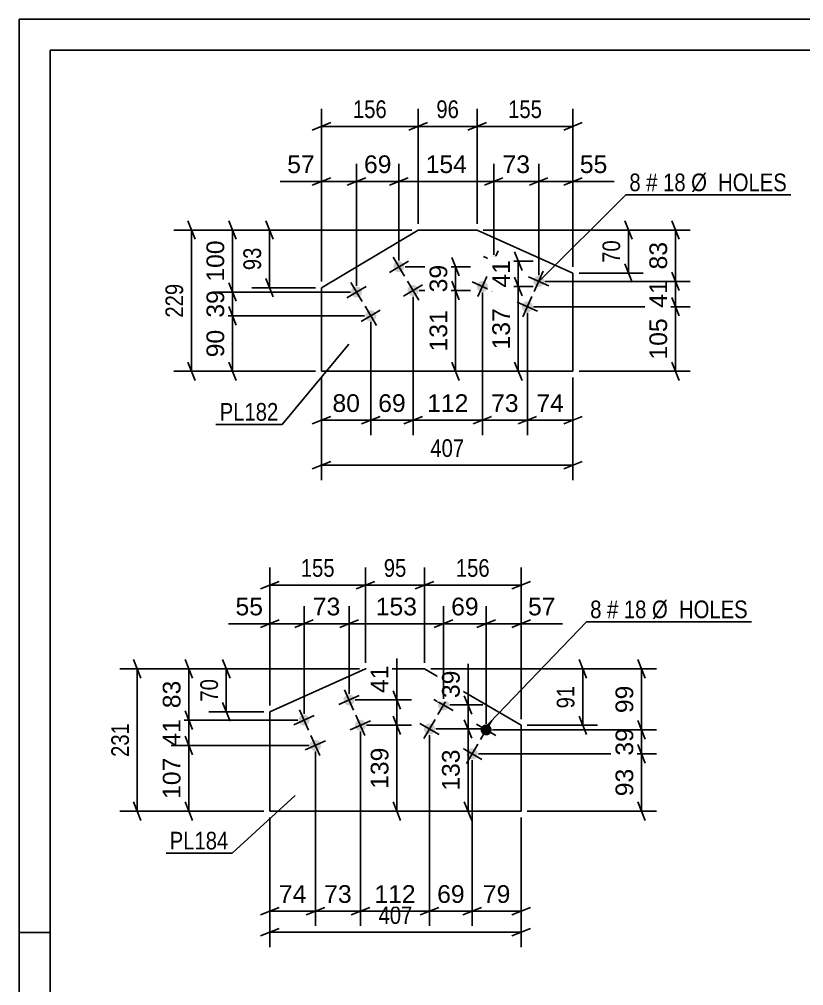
# Model space of a CAD drawing. Header units: millimetres. Extents: x 0 to 420, y 0 to 297.
# Drawn here: x 0 to 127.1, y 140.4 to 297 of the extents above; entities that cross this region are included whole.
import ezdxf

# ---------------------------------------------------------------- set-up
doc = ezdxf.new("R2010")
doc.units = ezdxf.units.MM
doc.styles.add('Arial', font='ARIAL.TTF', dxfattribs={"height": 0.2})
doc.styles.add('Arial Narrow', font='ARIALN.TTF', dxfattribs={"height": 0.2})

# ---------------------------------------------------------------- blocks, each defined once
blk = doc.blocks.new('Unknown-203760826-1117')
at = {"color": 5, "linetype": 'Continuous'}
for p, q in [((420, 297), (0, 297)), ((0, 297), (0, 0)), ((0, 292), (0, 297)), ((415, 292), (5, 292)), ((5, 292), (5, 5)), ((5, 149), (0, 149))]:
    blk.add_line(p, q, dxfattribs=at)
blk = doc.blocks.new('Bolt-203760826-1726 - 1720')
at = {"linetype": 'Continuous'}
for points in [[(54.26, 187.05, -1), (52.61, 186.31, -1)], [(46.96, 183.78, -1), (45.31, 183.04, -1)], [(56.1, 182.94, -1), (54.45, 182.2, -1)], [(48.8, 179.67, -1), (47.15, 178.93, -1)]]:
    blk.add_hatch(color=1, dxfattribs=at).paths.add_polyline_path(points)
at = {"color": 1, "linetype": 'Continuous'}
for p, q in [((52.7, 188.32), (54.17, 185.04)), ((51.79, 185.94), (55.08, 187.42)), ((45.4, 185.05), (46.87, 181.77)), ((44.49, 182.67), (47.78, 184.14)), ((53.63, 181.84), (56.92, 183.31)), ((54.54, 184.22), (56.01, 180.93)), ((47.24, 180.94), (48.71, 177.66)), ((46.33, 178.57), (49.62, 180.04))]:
    blk.add_line(p, q, dxfattribs=at)
blk = doc.blocks.new('Bolt-203760826-1731 - 1720')
at = {"linetype": 'Continuous'}
for points in [[(69.52, 185.4, -1), (67.97, 186.31, -1)], [(67.25, 181.52, -1), (65.7, 182.42, -1)], [(76.43, 181.37, -1), (74.88, 182.27, -1)], [(74.16, 177.48, -1), (72.61, 178.39, -1)]]:
    blk.add_hatch(color=1, dxfattribs=at).paths.add_polyline_path(points)
at = {"color": 1, "linetype": 'Continuous'}
for p, q in [((67.19, 186.76), (70.3, 184.95)), ((69.66, 187.41), (67.84, 184.3)), ((67.39, 183.52), (65.57, 180.42)), ((76.56, 183.37), (74.75, 180.27)), ((64.92, 182.88), (68.03, 181.06)), ((74.1, 182.73), (77.21, 180.91)), ((71.83, 178.84), (74.94, 177.03)), ((74.29, 179.49), (72.48, 176.38))]:
    blk.add_line(p, q, dxfattribs=at)
blk = doc.blocks.new('Part-203760826-1746 - 1720')
at = {"color": 2, "linetype": 'Continuous'}
for p, q in [((40.6, 184.76), (56.11, 191.71)), ((56.11, 191.71), (65.66, 191.71)), ((81.31, 182.57), (65.66, 191.71)), ((40.6, 168.65), (40.6, 184.76)), ((81.31, 168.65), (81.31, 182.57)), ((40.6, 168.65), (81.31, 168.65))]:
    blk.add_line(p, q, dxfattribs=at)
blk = doc.blocks.new('Bolt-203760826-1428 - 1407')
at = {"linetype": 'Continuous'}
for points in [[(77.69, 257.43, -1), (76.05, 258.17, -1)], [(84.99, 254.16, -1), (83.35, 254.9, -1)], [(75.85, 253.33, -1), (74.21, 254.06, -1)], [(83.15, 250.06, -1), (81.51, 250.79, -1)]]:
    blk.add_hatch(color=1, dxfattribs=at).paths.add_polyline_path(points)
at = {"color": 1, "linetype": 'Continuous'}
for p, q in [((75.23, 258.54), (78.51, 257.07)), ((77.6, 259.45), (76.13, 256.16)), ((75.76, 255.34), (74.29, 252.05)), ((84.91, 256.17), (83.43, 252.89)), ((73.39, 254.43), (76.67, 252.96)), ((82.53, 255.27), (85.81, 253.79)), ((80.69, 251.16), (83.97, 249.69)), ((83.06, 252.07), (81.59, 248.78))]:
    blk.add_line(p, q, dxfattribs=at)
blk = doc.blocks.new('Part-203760826-1423 - 1407')
at = {"color": 2, "linetype": 'Continuous'}
for p, q in [((64.62, 262.84), (48.98, 253.5)), ((74.19, 262.84), (64.62, 262.84)), ((89.71, 255.88), (74.19, 262.84)), ((89.71, 239.95), (89.71, 255.88)), ((48.98, 253.5), (48.98, 239.95)), ((48.98, 239.95), (89.71, 239.95))]:
    blk.add_line(p, q, dxfattribs=at)
blk = doc.blocks.new('Bolt-203760826-1433 - 1407')
at = {"linetype": 'Continuous'}
for points in [[(62.28, 257.36, -1), (60.73, 256.44, -1)], [(64.59, 253.5, -1), (63.04, 252.58, -1)], [(55.41, 253.26, -1), (53.86, 252.34, -1)], [(57.72, 249.4, -1), (56.17, 248.47, -1)]]:
    blk.add_hatch(color=1, dxfattribs=at).paths.add_polyline_path(points)
at = {"color": 1, "linetype": 'Continuous'}
for p, q in [((59.96, 255.98), (63.05, 257.82)), ((60.58, 258.45), (62.43, 255.36)), ((53.71, 254.34), (55.56, 251.25)), ((62.27, 252.12), (65.36, 253.96)), ((62.89, 254.58), (64.74, 251.49)), ((53.09, 251.88), (56.18, 253.72)), ((55.4, 248.01), (58.49, 249.86)), ((56.02, 250.48), (57.87, 247.39))]:
    blk.add_line(p, q, dxfattribs=at)
blk = doc.blocks.new('StraightDimension-203760826-1957 - 1720')
at = {"color": 7, "linetype": 'Continuous'}
for p, q in [((72.11, 187.36), (73.31, 184.36)), ((69.75, 185.86), (75.11, 185.86)), ((72.71, 181.97), (72.71, 185.86)), ((73.31, 180.47), (72.11, 183.47)), ((67.48, 181.97), (75.11, 181.97))]:
    blk.add_line(p, q, dxfattribs=at)
at = {"color": 0}
blk.add_wipeout([(71.96, 192.03), (67.76, 192.03), (67.76, 186.38), (71.96, 186.38)], dxfattribs=at)
at = {"color": 7, "linetype": 'Continuous'}
blk.add_line((72.71, 185.86), (72.71, 192.55), dxfattribs=at)
blk.add_line((72.71, 185.86), (72.71, 192.55), dxfattribs=at)
at = {"color": 3, "style": 'Arial'}
blk.add_text('39', height=2.865, rotation=90.0002, dxfattribs=at).set_placement((71.36, 186.98))
blk = doc.blocks.new('StraightDimension-203760826-1758 - 1720')
at = {"color": 7, "linetype": 'Continuous'}
for p, q in [((56.11, 192.71), (56.11, 208.14)), ((65.66, 192.71), (65.66, 208.14)), ((54.61, 204.69), (57.61, 205.89)), ((56.11, 205.29), (65.66, 205.29)), ((67.16, 205.89), (64.16, 204.69))]:
    blk.add_line(p, q, dxfattribs=at)
at = {"color": 0}
blk.add_wipeout([(63.31, 206.04), (63.31, 210.24), (58.46, 210.24), (58.46, 206.04)], dxfattribs=at)
at = {"color": 3, "style": 'Arial Narrow'}
blk.add_text('95', height=2.863, dxfattribs=at).set_placement((59.06, 206.64))
blk = doc.blocks.new('StraightDimension-203760826-1748 - 1720')
at = {"color": 7, "linetype": 'Continuous'}
for p, q in [((40.6, 185.76), (40.6, 208.14)), ((56.11, 192.71), (56.11, 208.14)), ((42.1, 205.89), (39.1, 204.69)), ((40.6, 205.29), (56.11, 205.29)), ((54.61, 204.69), (57.61, 205.89))]:
    blk.add_line(p, q, dxfattribs=at)
at = {"color": 0}
blk.add_wipeout([(51.7, 206.04), (51.7, 210.24), (45.01, 210.24), (45.01, 206.04)], dxfattribs=at)
at = {"color": 3, "style": 'Arial Narrow'}
blk.add_text('155', height=2.863, dxfattribs=at).set_placement((45.61, 206.64))
blk = doc.blocks.new('StraightDimension-203760826-1768 - 1720')
at = {"color": 7, "linetype": 'Continuous'}
for p, q in [((65.66, 192.71), (65.66, 208.14)), ((81.31, 183.57), (81.31, 208.14)), ((67.16, 205.89), (64.16, 204.69)), ((65.66, 205.29), (81.31, 205.29)), ((79.81, 204.69), (82.81, 205.89))]:
    blk.add_line(p, q, dxfattribs=at)
at = {"color": 0}
blk.add_wipeout([(76.82, 206.04), (76.82, 210.24), (70.14, 210.24), (70.14, 206.04)], dxfattribs=at)
at = {"color": 3, "style": 'Arial Narrow'}
blk.add_text('156', height=2.863, dxfattribs=at).set_placement((70.74, 206.64))
blk = doc.blocks.new('StraightDimension-203760826-1779 - 1720')
at = {"color": 7, "linetype": 'Continuous'}
for p, q in [((40.6, 167.65), (40.6, 146.62)), ((81.31, 167.65), (81.31, 146.62)), ((42.1, 149.62), (39.1, 148.42)), ((40.6, 149.02), (81.31, 149.02)), ((79.81, 148.42), (82.81, 149.62))]:
    blk.add_line(p, q, dxfattribs=at)
at = {"color": 0}
blk.add_wipeout([(64.29, 149.77), (64.29, 153.97), (57.61, 153.97), (57.61, 149.77)], dxfattribs=at)
at = {"color": 3, "style": 'Arial Narrow'}
blk.add_text('407', height=2.863, dxfattribs=at).set_placement((58.21, 150.37))
blk = doc.blocks.new('StraightDimension-203760826-1784 - 1720')
at = {"color": 7, "linetype": 'Continuous'}
for p, q in [((90.7, 193.21), (91.9, 190.21)), ((66.66, 191.71), (93.7, 191.71)), ((91.3, 182.57), (91.3, 191.71)), ((91.9, 181.07), (90.7, 184.07)), ((82.31, 182.57), (93.7, 182.57))]:
    blk.add_line(p, q, dxfattribs=at)
at = {"color": 0}
blk.add_wipeout([(90.55, 189.57), (86.35, 189.57), (86.35, 184.71), (90.55, 184.71)], dxfattribs=at)
at = {"color": 3, "style": 'Arial Narrow'}
blk.add_text('91', height=2.863, rotation=90.0002, dxfattribs=at).set_placement((89.95, 185.31))
blk = doc.blocks.new('StraightDimension-203760826-1793 - 1720')
at = {"color": 7, "linetype": 'Continuous'}
for p, q in [((32.94, 193.21), (34.14, 190.21)), ((55.11, 191.71), (30.69, 191.71)), ((33.54, 184.76), (33.54, 191.71)), ((34.14, 183.26), (32.94, 186.26)), ((39.6, 184.76), (30.69, 184.76))]:
    blk.add_line(p, q, dxfattribs=at)
at = {"color": 0}
blk.add_wipeout([(32.79, 190.67), (28.59, 190.67), (28.59, 185.81), (32.79, 185.81)], dxfattribs=at)
at = {"color": 3, "style": 'Arial Narrow'}
blk.add_text('70', height=2.863, rotation=90.0002, dxfattribs=at).set_placement((32.19, 186.41))
blk = doc.blocks.new('StraightDimension-203760826-1802 - 1720')
at = {"color": 7, "linetype": 'Continuous'}
for p, q in [((26.86, 193.21), (28.06, 190.21)), ((55.11, 191.71), (24.61, 191.71)), ((27.46, 183.41), (27.46, 191.71)), ((28.06, 181.91), (26.86, 184.91)), ((45.14, 183.41), (24.61, 183.41))]:
    blk.add_line(p, q, dxfattribs=at)
at = {"color": 0}
blk.add_wipeout([(26.71, 190.38), (22.51, 190.38), (22.51, 184.74), (26.71, 184.74)], dxfattribs=at)
at = {"color": 3, "style": 'Arial'}
blk.add_text('83', height=2.865, rotation=90.0002, dxfattribs=at).set_placement((26.11, 185.34))
blk = doc.blocks.new('StraightDimension-203760826-1810 - 1720')
at = {"color": 7, "linetype": 'Continuous'}
for p, q in [((26.86, 184.91), (28.06, 181.91)), ((45.14, 183.41), (24.61, 183.41)), ((27.46, 179.3), (27.46, 183.41)), ((28.06, 177.8), (26.86, 180.8)), ((46.98, 179.3), (24.61, 179.3))]:
    blk.add_line(p, q, dxfattribs=at)
at = {"color": 0}
blk.add_wipeout([(26.71, 184.18), (22.51, 184.18), (22.51, 178.53), (26.71, 178.53)], dxfattribs=at)
at = {"color": 3, "style": 'Arial'}
blk.add_text('41', height=2.865, rotation=90.0002, dxfattribs=at).set_placement((26.11, 179.13))
blk = doc.blocks.new('StraightDimension-203760826-1882 - 1720')
at = {"color": 7, "linetype": 'Continuous'}
for p, q in [((55.28, 181.57), (55.28, 150.04)), ((47.98, 178.3), (47.98, 150.04)), ((46.48, 151.84), (49.48, 153.04)), ((47.98, 152.44), (55.28, 152.44)), ((56.78, 153.04), (53.78, 151.84))]:
    blk.add_line(p, q, dxfattribs=at)
at = {"color": 0}
blk.add_wipeout([(54.45, 153.19), (54.45, 157.39), (48.8, 157.39), (48.8, 153.19)], dxfattribs=at)
at = {"color": 3, "style": 'Arial'}
blk.add_text('73', height=2.865, dxfattribs=at).set_placement((49.4, 153.79))
blk = doc.blocks.new('StraightDimension-203760826-1818 - 1720')
at = {"color": 7, "linetype": 'Continuous'}
for p, q in [((26.86, 180.8), (28.06, 177.8)), ((46.98, 179.3), (24.61, 179.3)), ((27.46, 168.65), (27.46, 179.3)), ((28.06, 167.15), (26.86, 170.15)), ((39.6, 168.65), (24.61, 168.65))]:
    blk.add_line(p, q, dxfattribs=at)
at = {"color": 0}
blk.add_wipeout([(26.71, 177.91), (22.51, 177.91), (22.51, 170.04), (26.71, 170.04)], dxfattribs=at)
at = {"color": 3, "style": 'Arial'}
blk.add_text('107', height=2.865, rotation=90.0002, dxfattribs=at).set_placement((26.11, 170.64))
blk = doc.blocks.new('StraightDimension-203760826-1825 - 1720')
at = {"color": 7, "linetype": 'Continuous'}
for p, q in [((46.14, 184.41), (46.14, 201.89)), ((53.44, 187.68), (53.44, 201.89)), ((44.64, 198.44), (47.64, 199.64)), ((46.14, 199.04), (53.44, 199.04)), ((54.94, 199.64), (51.94, 198.44))]:
    blk.add_line(p, q, dxfattribs=at)
at = {"color": 0}
blk.add_wipeout([(52.61, 199.79), (52.61, 203.99), (46.96, 203.99), (46.96, 199.79)], dxfattribs=at)
at = {"color": 3, "style": 'Arial'}
blk.add_text('73', height=2.865, dxfattribs=at).set_placement((47.56, 200.39))
blk = doc.blocks.new('StraightDimension-203760826-1835 - 1720')
at = {"color": 7, "linetype": 'Continuous'}
for p, q in [((53.44, 187.68), (53.44, 201.89)), ((68.75, 186.86), (68.75, 201.89)), ((54.94, 199.64), (51.94, 198.44)), ((53.44, 199.04), (68.75, 199.04)), ((67.25, 198.44), (70.25, 199.64))]:
    blk.add_line(p, q, dxfattribs=at)
at = {"color": 0}
blk.add_wipeout([(65.03, 199.79), (65.03, 203.99), (57.16, 203.99), (57.16, 199.79)], dxfattribs=at)
at = {"color": 3, "style": 'Arial'}
blk.add_text('153', height=2.865, dxfattribs=at).set_placement((57.76, 200.39))
blk = doc.blocks.new('StraightDimension-203760826-1845 - 1720')
at = {"color": 7, "linetype": 'Continuous'}
for p, q in [((68.75, 186.86), (68.75, 201.89)), ((75.66, 182.82), (75.66, 201.89)), ((67.25, 198.44), (70.25, 199.64)), ((68.75, 199.04), (75.66, 199.04)), ((77.16, 199.64), (74.16, 198.44))]:
    blk.add_line(p, q, dxfattribs=at)
at = {"color": 0}
blk.add_wipeout([(75.02, 199.79), (75.02, 203.99), (69.38, 203.99), (69.38, 199.79)], dxfattribs=at)
at = {"color": 3, "style": 'Arial'}
blk.add_text('69', height=2.865, dxfattribs=at).set_placement((69.98, 200.39))
blk = doc.blocks.new('StraightDimension-203760826-1855 - 1720')
at = {"color": 7, "linetype": 'Continuous'}
for p, q in [((75.66, 182.82), (75.66, 201.89)), ((81.31, 183.57), (81.31, 201.89)), ((74.16, 198.44), (77.16, 199.64)), ((75.66, 199.04), (81.31, 199.04)), ((82.81, 199.64), (79.81, 198.44))]:
    blk.add_line(p, q, dxfattribs=at)
at = {"color": 0}
blk.add_wipeout([(87.48, 199.79), (87.48, 203.99), (81.83, 203.99), (81.83, 199.79)], dxfattribs=at)
at = {"color": 7, "linetype": 'Continuous'}
blk.add_line((81.31, 199.04), (88, 199.04), dxfattribs=at)
blk.add_line((81.31, 199.04), (88, 199.04), dxfattribs=at)
at = {"color": 3, "style": 'Arial'}
blk.add_text('57', height=2.865, dxfattribs=at).set_placement((82.43, 200.39))
blk = doc.blocks.new('StraightDimension-203760826-1865 - 1720')
at = {"color": 7, "linetype": 'Continuous'}
for p, q in [((40.6, 185.76), (40.6, 201.89)), ((46.14, 184.41), (46.14, 201.89)), ((39.1, 198.44), (42.1, 199.64)), ((40.6, 199.04), (46.14, 199.04)), ((47.64, 199.64), (44.64, 198.44))]:
    blk.add_line(p, q, dxfattribs=at)
at = {"color": 0}
blk.add_wipeout([(40.07, 199.79), (40.07, 203.99), (34.43, 203.99), (34.43, 199.79)], dxfattribs=at)
at = {"color": 7, "linetype": 'Continuous'}
blk.add_line((40.6, 199.04), (33.9, 199.04), dxfattribs=at)
blk.add_line((40.6, 199.04), (33.9, 199.04), dxfattribs=at)
at = {"color": 3, "style": 'Arial'}
blk.add_text('55', height=2.865, dxfattribs=at).set_placement((35.03, 200.39))
blk = doc.blocks.new('StraightDimension-203760826-1876 - 1720')
at = {"color": 7, "linetype": 'Continuous'}
for p, q in [((47.98, 178.3), (47.98, 150.04)), ((40.6, 167.65), (40.6, 150.04)), ((39.1, 151.84), (42.1, 153.04)), ((40.6, 152.44), (47.98, 152.44)), ((49.48, 153.04), (46.48, 151.84))]:
    blk.add_line(p, q, dxfattribs=at)
at = {"color": 0}
blk.add_wipeout([(47.11, 153.19), (47.11, 157.39), (41.46, 157.39), (41.46, 153.19)], dxfattribs=at)
at = {"color": 3, "style": 'Arial'}
blk.add_text('74', height=2.865, dxfattribs=at).set_placement((42.06, 153.79))
blk = doc.blocks.new('StraightDimension-203760826-1890 - 1720')
at = {"color": 7, "linetype": 'Continuous'}
for p, q in [((55.28, 181.57), (55.28, 150.04)), ((66.48, 180.97), (66.48, 150.04)), ((53.78, 151.84), (56.78, 153.04)), ((55.28, 152.44), (66.48, 152.44)), ((67.98, 153.04), (64.98, 151.84))]:
    blk.add_line(p, q, dxfattribs=at)
at = {"color": 0}
blk.add_wipeout([(64.81, 153.19), (64.81, 157.39), (56.94, 157.39), (56.94, 153.19)], dxfattribs=at)
at = {"color": 3, "style": 'Arial'}
blk.add_text('112', height=2.865, dxfattribs=at).set_placement((57.54, 153.79))
blk = doc.blocks.new('StraightDimension-203760826-1898 - 1720')
at = {"color": 7, "linetype": 'Continuous'}
for p, q in [((66.48, 180.97), (66.48, 150.04)), ((73.39, 176.93), (73.39, 150.04)), ((64.98, 151.84), (67.98, 153.04)), ((66.48, 152.44), (73.39, 152.44)), ((74.89, 153.04), (71.89, 151.84))]:
    blk.add_line(p, q, dxfattribs=at)
at = {"color": 0}
blk.add_wipeout([(72.76, 153.19), (72.76, 157.39), (67.11, 157.39), (67.11, 153.19)], dxfattribs=at)
at = {"color": 3, "style": 'Arial'}
blk.add_text('69', height=2.865, dxfattribs=at).set_placement((67.71, 153.79))
blk = doc.blocks.new('StraightDimension-203760826-1906 - 1720')
at = {"color": 7, "linetype": 'Continuous'}
for p, q in [((73.39, 176.93), (73.39, 150.04)), ((81.31, 167.65), (81.31, 150.04)), ((71.89, 151.84), (74.89, 153.04)), ((73.39, 152.44), (81.31, 152.44)), ((82.81, 153.04), (79.81, 151.84))]:
    blk.add_line(p, q, dxfattribs=at)
at = {"color": 0}
blk.add_wipeout([(80.17, 153.19), (80.17, 157.39), (74.52, 157.39), (74.52, 153.19)], dxfattribs=at)
at = {"color": 3, "style": 'Arial'}
blk.add_text('79', height=2.865, dxfattribs=at).set_placement((75.12, 153.79))
blk = doc.blocks.new('StraightDimension-203760826-1913 - 1720')
at = {"color": 7, "linetype": 'Continuous'}
for p, q in [((19.71, 190.21), (18.51, 193.21)), ((55.11, 191.71), (16.26, 191.71)), ((19.11, 168.65), (19.11, 191.71)), ((18.51, 170.15), (19.71, 167.15)), ((39.6, 168.65), (16.26, 168.65))]:
    blk.add_line(p, q, dxfattribs=at)
at = {"color": 0}
blk.add_wipeout([(18.36, 183.52), (14.16, 183.52), (14.16, 176.84), (18.36, 176.84)], dxfattribs=at)
at = {"color": 3, "style": 'Arial Narrow'}
blk.add_text('231', height=2.863, rotation=90.0002, dxfattribs=at).set_placement((17.76, 177.44))
blk = doc.blocks.new('StraightDimension-203760826-1920 - 1720')
at = {"color": 7, "linetype": 'Continuous'}
for p, q in [((61.76, 181.07), (60.56, 184.07)), ((56.28, 182.57), (63.56, 182.57)), ((61.16, 168.65), (61.16, 182.57)), ((60.56, 170.15), (61.76, 167.15)), ((56.54, 168.65), (63.56, 168.65))]:
    blk.add_line(p, q, dxfattribs=at)
at = {"color": 0}
blk.add_wipeout([(60.41, 179.54), (56.21, 179.54), (56.21, 171.67), (60.41, 171.67)], dxfattribs=at)
at = {"color": 3, "style": 'Arial'}
blk.add_text('139', height=2.865, rotation=90.0002, dxfattribs=at).set_placement((59.81, 172.27))
blk = doc.blocks.new('StraightDimension-203760826-1933 - 1720')
at = {"color": 7, "linetype": 'Continuous'}
for p, q in [((60.56, 188.18), (61.76, 185.18)), ((54.44, 186.68), (63.56, 186.68)), ((61.16, 182.57), (61.16, 186.68)), ((61.76, 181.07), (60.56, 184.07)), ((56.28, 182.57), (63.56, 182.57))]:
    blk.add_line(p, q, dxfattribs=at)
at = {"color": 0}
blk.add_wipeout([(60.41, 192.85), (56.21, 192.85), (56.21, 187.2), (60.41, 187.2)], dxfattribs=at)
at = {"color": 7, "linetype": 'Continuous'}
blk.add_line((61.16, 186.68), (61.16, 193.38), dxfattribs=at)
blk.add_line((61.16, 186.68), (61.16, 193.38), dxfattribs=at)
at = {"color": 3, "style": 'Arial'}
blk.add_text('41', height=2.865, rotation=90.0002, dxfattribs=at).set_placement((59.81, 187.8))
blk = doc.blocks.new('StraightDimension-203760826-1944 - 1720')
at = {"color": 7, "linetype": 'Continuous'}
for p, q in [((73.31, 180.47), (72.11, 183.47)), ((67.48, 181.97), (75.11, 181.97)), ((72.71, 168.65), (72.71, 181.97)), ((72.11, 170.15), (73.31, 167.15)), ((67.05, 168.65), (75.11, 168.65))]:
    blk.add_line(p, q, dxfattribs=at)
at = {"color": 0}
blk.add_wipeout([(71.96, 179.24), (67.76, 179.24), (67.76, 171.37), (71.96, 171.37)], dxfattribs=at)
at = {"color": 3, "style": 'Arial'}
blk.add_text('133', height=2.865, rotation=90.0002, dxfattribs=at).set_placement((71.36, 171.97))
blk = doc.blocks.new('StraightDimension-203760826-1968 - 1720')
at = {"color": 7, "linetype": 'Continuous'}
for p, q in [((100.23, 179.43), (101.43, 176.43)), ((74.39, 177.93), (103.23, 177.93)), ((100.83, 168.65), (100.83, 177.93)), ((101.43, 167.15), (100.23, 170.15)), ((82.31, 168.65), (103.23, 168.65))]:
    blk.add_line(p, q, dxfattribs=at)
at = {"color": 0}
blk.add_wipeout([(100.08, 176.11), (95.88, 176.11), (95.88, 170.47), (100.08, 170.47)], dxfattribs=at)
at = {"color": 3, "style": 'Arial'}
blk.add_text('93', height=2.865, rotation=90.0002, dxfattribs=at).set_placement((99.48, 171.07))
blk = doc.blocks.new('StraightDimension-203760826-1974 - 1720')
at = {"color": 7, "linetype": 'Continuous'}
for p, q in [((100.23, 183.32), (101.43, 180.32)), ((76.66, 181.82), (103.23, 181.82)), ((100.83, 177.93), (100.83, 181.82)), ((101.43, 176.43), (100.23, 179.43)), ((74.39, 177.93), (103.23, 177.93))]:
    blk.add_line(p, q, dxfattribs=at)
at = {"color": 0}
blk.add_wipeout([(100.08, 182.7), (95.88, 182.7), (95.88, 177.05), (100.08, 177.05)], dxfattribs=at)
at = {"color": 3, "style": 'Arial'}
blk.add_text('39', height=2.865, rotation=90.0002, dxfattribs=at).set_placement((99.48, 177.65))
blk = doc.blocks.new('StraightDimension-203760826-1982 - 1720')
at = {"color": 7, "linetype": 'Continuous'}
for p, q in [((100.23, 193.21), (101.43, 190.21)), ((66.66, 191.71), (103.23, 191.71)), ((100.83, 181.82), (100.83, 191.71)), ((101.43, 180.32), (100.23, 183.32)), ((76.66, 181.82), (103.23, 181.82))]:
    blk.add_line(p, q, dxfattribs=at)
at = {"color": 0}
blk.add_wipeout([(100.08, 189.59), (95.88, 189.59), (95.88, 183.94), (100.08, 183.94)], dxfattribs=at)
at = {"color": 3, "style": 'Arial'}
blk.add_text('99', height=2.865, rotation=90.0002, dxfattribs=at).set_placement((99.48, 184.54))
blk = doc.blocks.new('StraightDimension-203760826-1669 - 1407')
at = {"color": 7, "linetype": 'Continuous'}
for p, q in [((71.29, 251.54), (70.09, 254.54)), ((64.81, 253.04), (73.09, 253.04)), ((70.69, 239.95), (70.69, 253.04)), ((70.09, 241.45), (71.29, 238.45)), ((65.12, 239.95), (73.09, 239.95))]:
    blk.add_line(p, q, dxfattribs=at)
at = {"color": 0}
blk.add_wipeout([(69.94, 250.43), (65.74, 250.43), (65.74, 242.56), (69.94, 242.56)], dxfattribs=at)
at = {"color": 3, "style": 'Arial'}
blk.add_text('131', height=2.865, rotation=90.0002, dxfattribs=at).set_placement((69.34, 243.16))
blk = doc.blocks.new('StraightDimension-203760826-1460 - 1407')
at = {"color": 7, "linetype": 'Continuous'}
for p, q in [((105.72, 251.92), (106.92, 248.92)), ((83.33, 250.42), (108.72, 250.42)), ((106.32, 239.95), (106.32, 250.42)), ((106.92, 238.45), (105.72, 241.45)), ((90.71, 239.95), (108.72, 239.95))]:
    blk.add_line(p, q, dxfattribs=at)
at = {"color": 0}
blk.add_wipeout([(105.57, 249.12), (101.37, 249.12), (101.37, 241.25), (105.57, 241.25)], dxfattribs=at)
at = {"color": 3, "style": 'Arial'}
blk.add_text('105', height=2.865, rotation=90.0002, dxfattribs=at).set_placement((104.97, 241.85))
blk = doc.blocks.new('StraightDimension-203760826-1435 - 1407')
at = {"color": 7, "linetype": 'Continuous'}
for p, q in [((81.46, 252.2), (80.26, 255.2)), ((76.03, 253.7), (83.26, 253.7)), ((80.86, 239.95), (80.86, 253.7)), ((80.26, 241.45), (81.46, 238.45)), ((76.84, 239.95), (83.26, 239.95))]:
    blk.add_line(p, q, dxfattribs=at)
at = {"color": 0}
blk.add_wipeout([(80.11, 250.76), (75.91, 250.76), (75.91, 242.89), (80.11, 242.89)], dxfattribs=at)
at = {"color": 3, "style": 'Arial'}
blk.add_text('137', height=2.865, rotation=90.0002, dxfattribs=at).set_placement((79.51, 243.49))
blk = doc.blocks.new('StraightDimension-203760826-1582 - 1407')
at = {"color": 7, "linetype": 'Continuous'}
for p, q in [((54.64, 253.8), (54.64, 273.58)), ((61.51, 257.9), (61.51, 273.58)), ((53.14, 270.13), (56.14, 271.33)), ((63.01, 271.33), (60.01, 270.13)), ((54.64, 270.73), (61.51, 270.73))]:
    blk.add_line(p, q, dxfattribs=at)
at = {"color": 0}
blk.add_wipeout([(60.9, 271.48), (60.9, 275.68), (55.25, 275.68), (55.25, 271.48)], dxfattribs=at)
at = {"color": 3, "style": 'Arial'}
blk.add_text('69', height=2.865, dxfattribs=at).set_placement((55.85, 272.08))
blk = doc.blocks.new('StraightDimension-203760826-1449 - 1407')
at = {"color": 7, "linetype": 'Continuous'}
for p, q in [((80.26, 259.3), (81.46, 256.3)), ((77.87, 257.8), (83.26, 257.8)), ((80.86, 253.7), (80.86, 257.8)), ((81.46, 252.2), (80.26, 255.2)), ((76.03, 253.7), (83.26, 253.7))]:
    blk.add_line(p, q, dxfattribs=at)
at = {"color": 0}
blk.add_wipeout([(80.11, 258.57), (75.91, 258.57), (75.91, 252.93), (80.11, 252.93)], dxfattribs=at)
at = {"color": 3, "style": 'Arial'}
blk.add_text('41', height=2.865, rotation=90.0002, dxfattribs=at).set_placement((79.51, 253.53))
blk = doc.blocks.new('StraightDimension-203760826-1530 - 1407')
at = {"color": 7, "linetype": 'Continuous'}
for p, q in [((98.11, 264.34), (99.31, 261.34)), ((75.19, 262.84), (101.11, 262.84)), ((98.71, 255.88), (98.71, 262.84)), ((99.31, 254.38), (98.11, 257.38)), ((90.71, 255.88), (101.11, 255.88))]:
    blk.add_line(p, q, dxfattribs=at)
at = {"color": 0}
blk.add_wipeout([(97.96, 261.79), (93.76, 261.79), (93.76, 256.93), (97.96, 256.93)], dxfattribs=at)
at = {"color": 3, "style": 'Arial Narrow'}
blk.add_text('70', height=2.863, rotation=90.0002, dxfattribs=at).set_placement((97.36, 257.53))
blk = doc.blocks.new('StraightDimension-203760826-1466 - 1407')
at = {"color": 7, "linetype": 'Continuous'}
for p, q in [((105.72, 256.03), (106.92, 253.03)), ((85.17, 254.53), (108.72, 254.53)), ((106.32, 250.42), (106.32, 254.53)), ((106.92, 248.92), (105.72, 251.92)), ((83.33, 250.42), (108.72, 250.42))]:
    blk.add_line(p, q, dxfattribs=at)
at = {"color": 0}
blk.add_wipeout([(105.57, 255.3), (101.37, 255.3), (101.37, 249.65), (105.57, 249.65)], dxfattribs=at)
at = {"color": 3, "style": 'Arial'}
blk.add_text('41', height=2.865, rotation=90.0002, dxfattribs=at).set_placement((104.97, 250.25))
blk = doc.blocks.new('StraightDimension-203760826-1474 - 1407')
at = {"color": 7, "linetype": 'Continuous'}
for p, q in [((105.72, 264.34), (106.92, 261.34)), ((75.19, 262.84), (108.72, 262.84)), ((106.32, 254.53), (106.32, 262.84)), ((106.92, 253.03), (105.72, 256.03)), ((85.17, 254.53), (108.72, 254.53))]:
    blk.add_line(p, q, dxfattribs=at)
at = {"color": 0}
blk.add_wipeout([(105.57, 261.51), (101.37, 261.51), (101.37, 255.86), (105.57, 255.86)], dxfattribs=at)
at = {"color": 3, "style": 'Arial'}
blk.add_text('83', height=2.865, rotation=90.0002, dxfattribs=at).set_placement((104.97, 256.46))
blk = doc.blocks.new('StraightDimension-203760826-1484 - 1407')
at = {"color": 7, "linetype": 'Continuous'}
for p, q in [((74.19, 263.84), (74.19, 282.5)), ((89.71, 256.88), (89.71, 282.5)), ((75.69, 280.25), (72.69, 279.05)), ((74.19, 279.65), (89.71, 279.65)), ((88.21, 279.05), (91.21, 280.25))]:
    blk.add_line(p, q, dxfattribs=at)
at = {"color": 0}
blk.add_wipeout([(85.29, 280.4), (85.29, 284.6), (78.61, 284.6), (78.61, 280.4)], dxfattribs=at)
at = {"color": 3, "style": 'Arial Narrow'}
blk.add_text('155', height=2.863, dxfattribs=at).set_placement((79.21, 281))
blk = doc.blocks.new('StraightDimension-203760826-1495 - 1407')
at = {"color": 7, "linetype": 'Continuous'}
for p, q in [((64.62, 263.84), (64.62, 282.5)), ((74.19, 263.84), (74.19, 282.5)), ((63.12, 279.05), (66.12, 280.25)), ((64.62, 279.65), (74.19, 279.65)), ((75.69, 280.25), (72.69, 279.05))]:
    blk.add_line(p, q, dxfattribs=at)
at = {"color": 0}
blk.add_wipeout([(71.83, 280.4), (71.83, 284.6), (66.98, 284.6), (66.98, 280.4)], dxfattribs=at)
at = {"color": 3, "style": 'Arial Narrow'}
blk.add_text('96', height=2.863, dxfattribs=at).set_placement((67.58, 281))
blk = doc.blocks.new('StraightDimension-203760826-1505 - 1407')
at = {"color": 7, "linetype": 'Continuous'}
for p, q in [((48.98, 254.5), (48.98, 282.5)), ((64.62, 263.84), (64.62, 282.5)), ((50.48, 280.25), (47.48, 279.05)), ((48.98, 279.65), (64.62, 279.65)), ((63.12, 279.05), (66.12, 280.25))]:
    blk.add_line(p, q, dxfattribs=at)
at = {"color": 0}
blk.add_wipeout([(60.14, 280.4), (60.14, 284.6), (53.46, 284.6), (53.46, 280.4)], dxfattribs=at)
at = {"color": 3, "style": 'Arial Narrow'}
blk.add_text('156', height=2.863, dxfattribs=at).set_placement((54.06, 281))
blk = doc.blocks.new('StraightDimension-203760826-1516 - 1407')
at = {"color": 7, "linetype": 'Continuous'}
for p, q in [((48.98, 238.95), (48.98, 222.32)), ((89.71, 238.95), (89.71, 222.32)), ((50.48, 225.32), (47.48, 224.12)), ((48.98, 224.72), (89.71, 224.72)), ((88.21, 224.12), (91.21, 225.32))]:
    blk.add_line(p, q, dxfattribs=at)
at = {"color": 0}
blk.add_wipeout([(72.69, 225.47), (72.69, 229.67), (66, 229.67), (66, 225.47)], dxfattribs=at)
at = {"color": 3, "style": 'Arial Narrow'}
blk.add_text('407', height=2.863, dxfattribs=at).set_placement((66.6, 226.07))
blk = doc.blocks.new('StraightDimension-203760826-1521 - 1407')
at = {"color": 7, "linetype": 'Continuous'}
for p, q in [((39.92, 264.34), (41.12, 261.34)), ((63.62, 262.84), (37.67, 262.84)), ((40.52, 253.5), (40.52, 262.84)), ((41.12, 252), (39.92, 255)), ((47.98, 253.5), (37.67, 253.5))]:
    blk.add_line(p, q, dxfattribs=at)
at = {"color": 0}
blk.add_wipeout([(39.77, 260.59), (35.57, 260.59), (35.57, 255.74), (39.77, 255.74)], dxfattribs=at)
at = {"color": 3, "style": 'Arial Narrow'}
blk.add_text('93', height=2.863, rotation=90.0002, dxfattribs=at).set_placement((39.17, 256.34))
blk = doc.blocks.new('StraightDimension-203760826-1539 - 1407')
at = {"color": 7, "linetype": 'Continuous'}
for p, q in [((33.94, 250.44), (35.14, 247.44)), ((55.95, 248.94), (31.69, 248.94)), ((34.54, 239.95), (34.54, 248.94)), ((35.14, 238.45), (33.94, 241.45)), ((47.98, 239.95), (31.69, 239.95))]:
    blk.add_line(p, q, dxfattribs=at)
at = {"color": 0}
blk.add_wipeout([(33.79, 247.26), (29.59, 247.26), (29.59, 241.62), (33.79, 241.62)], dxfattribs=at)
at = {"color": 3, "style": 'Arial'}
blk.add_text('90', height=2.865, rotation=90.0002, dxfattribs=at).set_placement((33.19, 242.22))
blk = doc.blocks.new('StraightDimension-203760826-1545 - 1407')
at = {"color": 7, "linetype": 'Continuous'}
for p, q in [((33.94, 254.3), (35.14, 251.3)), ((53.64, 252.8), (31.69, 252.8)), ((34.54, 248.94), (34.54, 252.8)), ((35.14, 247.44), (33.94, 250.44)), ((55.95, 248.94), (31.69, 248.94))]:
    blk.add_line(p, q, dxfattribs=at)
at = {"color": 0}
blk.add_wipeout([(33.79, 253.69), (29.59, 253.69), (29.59, 248.04), (33.79, 248.04)], dxfattribs=at)
at = {"color": 3, "style": 'Arial'}
blk.add_text('39', height=2.865, rotation=90.0002, dxfattribs=at).set_placement((33.19, 248.64))
blk = doc.blocks.new('StraightDimension-203760826-1553 - 1407')
at = {"color": 7, "linetype": 'Continuous'}
for p, q in [((33.94, 264.34), (35.14, 261.34)), ((63.62, 262.84), (31.69, 262.84)), ((34.54, 252.8), (34.54, 262.84)), ((35.14, 251.3), (33.94, 254.3)), ((53.64, 252.8), (31.69, 252.8))]:
    blk.add_line(p, q, dxfattribs=at)
at = {"color": 0}
blk.add_wipeout([(33.79, 261.75), (29.59, 261.75), (29.59, 253.88), (33.79, 253.88)], dxfattribs=at)
at = {"color": 3, "style": 'Arial'}
blk.add_text('100', height=2.865, rotation=90.0002, dxfattribs=at).set_placement((33.19, 254.48))
blk = doc.blocks.new('StraightDimension-203760826-1562 - 1407')
at = {"color": 7, "linetype": 'Continuous'}
for p, q in [((84.17, 255.53), (84.17, 273.58)), ((89.71, 256.88), (89.71, 273.58)), ((82.67, 270.13), (85.67, 271.33)), ((91.21, 271.33), (88.21, 270.13)), ((84.17, 270.73), (89.71, 270.73))]:
    blk.add_line(p, q, dxfattribs=at)
at = {"color": 0}
blk.add_wipeout([(95.88, 271.48), (95.88, 275.68), (90.23, 275.68), (90.23, 271.48)], dxfattribs=at)
at = {"color": 7, "linetype": 'Continuous'}
blk.add_line((89.71, 270.73), (96.4, 270.73), dxfattribs=at)
blk.add_line((89.71, 270.73), (96.4, 270.73), dxfattribs=at)
at = {"color": 3, "style": 'Arial'}
blk.add_text('55', height=2.865, dxfattribs=at).set_placement((90.83, 272.08))
blk = doc.blocks.new('StraightDimension-203760826-1572 - 1407')
at = {"color": 7, "linetype": 'Continuous'}
for p, q in [((48.98, 254.5), (48.98, 273.58)), ((54.64, 253.8), (54.64, 273.58)), ((47.48, 270.13), (50.48, 271.33)), ((56.14, 271.33), (53.14, 270.13)), ((48.98, 270.73), (54.64, 270.73))]:
    blk.add_line(p, q, dxfattribs=at)
at = {"color": 0}
blk.add_wipeout([(48.45, 271.48), (48.45, 275.68), (42.81, 275.68), (42.81, 271.48)], dxfattribs=at)
at = {"color": 7, "linetype": 'Continuous'}
blk.add_line((48.98, 270.73), (42.28, 270.73), dxfattribs=at)
blk.add_line((48.98, 270.73), (42.28, 270.73), dxfattribs=at)
at = {"color": 3, "style": 'Arial'}
blk.add_text('57', height=2.865, dxfattribs=at).set_placement((43.41, 272.08))
blk = doc.blocks.new('StraightDimension-203760826-1592 - 1407')
at = {"color": 7, "linetype": 'Continuous'}
for p, q in [((61.51, 257.9), (61.51, 273.58)), ((76.87, 258.8), (76.87, 273.58)), ((63.01, 271.33), (60.01, 270.13)), ((75.37, 270.13), (78.37, 271.33)), ((61.51, 270.73), (76.87, 270.73))]:
    blk.add_line(p, q, dxfattribs=at)
at = {"color": 0}
blk.add_wipeout([(73.12, 271.48), (73.12, 275.68), (65.25, 275.68), (65.25, 271.48)], dxfattribs=at)
at = {"color": 3, "style": 'Arial'}
blk.add_text('154', height=2.865, dxfattribs=at).set_placement((65.85, 272.08))
blk = doc.blocks.new('StraightDimension-203760826-1602 - 1407')
at = {"color": 7, "linetype": 'Continuous'}
for p, q in [((76.87, 258.8), (76.87, 273.58)), ((84.17, 255.53), (84.17, 273.58)), ((75.37, 270.13), (78.37, 271.33)), ((85.67, 271.33), (82.67, 270.13)), ((76.87, 270.73), (84.17, 270.73))]:
    blk.add_line(p, q, dxfattribs=at)
at = {"color": 0}
blk.add_wipeout([(83.34, 271.48), (83.34, 275.68), (77.7, 275.68), (77.7, 271.48)], dxfattribs=at)
at = {"color": 3, "style": 'Arial'}
blk.add_text('73', height=2.865, dxfattribs=at).set_placement((78.3, 272.08))
blk = doc.blocks.new('StraightDimension-203760826-1613 - 1407')
at = {"color": 7, "linetype": 'Continuous'}
for p, q in [((56.95, 247.94), (56.95, 229.61)), ((48.98, 238.95), (48.98, 229.61)), ((47.48, 231.41), (50.48, 232.61)), ((48.98, 232.01), (56.95, 232.01)), ((58.45, 232.61), (55.45, 231.41))]:
    blk.add_line(p, q, dxfattribs=at)
at = {"color": 0}
blk.add_wipeout([(55.79, 232.76), (55.79, 236.96), (50.14, 236.96), (50.14, 232.76)], dxfattribs=at)
at = {"color": 3, "style": 'Arial'}
blk.add_text('80', height=2.865, dxfattribs=at).set_placement((50.74, 233.36))
blk = doc.blocks.new('StraightDimension-203760826-1619 - 1407')
at = {"color": 7, "linetype": 'Continuous'}
for p, q in [((63.81, 252.04), (63.81, 229.61)), ((56.95, 247.94), (56.95, 229.61)), ((55.45, 231.41), (58.45, 232.61)), ((56.95, 232.01), (63.81, 232.01)), ((65.31, 232.61), (62.31, 231.41))]:
    blk.add_line(p, q, dxfattribs=at)
at = {"color": 0}
blk.add_wipeout([(63.2, 232.76), (63.2, 236.96), (57.56, 236.96), (57.56, 232.76)], dxfattribs=at)
at = {"color": 3, "style": 'Arial'}
blk.add_text('69', height=2.865, dxfattribs=at).set_placement((58.16, 233.36))
blk = doc.blocks.new('StraightDimension-203760826-1627 - 1407')
at = {"color": 7, "linetype": 'Continuous'}
for p, q in [((75.03, 252.7), (75.03, 229.61)), ((63.81, 252.04), (63.81, 229.61)), ((62.31, 231.41), (65.31, 232.61)), ((63.81, 232.01), (75.03, 232.01)), ((76.53, 232.61), (73.53, 231.41))]:
    blk.add_line(p, q, dxfattribs=at)
at = {"color": 0}
blk.add_wipeout([(73.36, 232.76), (73.36, 236.96), (65.49, 236.96), (65.49, 232.76)], dxfattribs=at)
at = {"color": 3, "style": 'Arial'}
blk.add_text('112', height=2.865, dxfattribs=at).set_placement((66.09, 233.36))
blk = doc.blocks.new('StraightDimension-203760826-1635 - 1407')
at = {"color": 7, "linetype": 'Continuous'}
for p, q in [((75.03, 252.7), (75.03, 229.61)), ((82.33, 249.42), (82.33, 229.61)), ((73.53, 231.41), (76.53, 232.61)), ((75.03, 232.01), (82.33, 232.01)), ((83.83, 232.61), (80.83, 231.41))]:
    blk.add_line(p, q, dxfattribs=at)
at = {"color": 0}
blk.add_wipeout([(81.5, 232.76), (81.5, 236.96), (75.85, 236.96), (75.85, 232.76)], dxfattribs=at)
at = {"color": 3, "style": 'Arial'}
blk.add_text('73', height=2.865, dxfattribs=at).set_placement((76.45, 233.36))
blk = doc.blocks.new('StraightDimension-203760826-1643 - 1407')
at = {"color": 7, "linetype": 'Continuous'}
for p, q in [((82.33, 249.42), (82.33, 229.61)), ((89.71, 238.95), (89.71, 229.61)), ((80.83, 231.41), (83.83, 232.61)), ((82.33, 232.01), (89.71, 232.01)), ((91.21, 232.61), (88.21, 231.41))]:
    blk.add_line(p, q, dxfattribs=at)
at = {"color": 0}
blk.add_wipeout([(88.84, 232.76), (88.84, 236.96), (83.19, 236.96), (83.19, 232.76)], dxfattribs=at)
at = {"color": 3, "style": 'Arial'}
blk.add_text('74', height=2.865, dxfattribs=at).set_placement((83.79, 233.36))
blk = doc.blocks.new('StraightDimension-203760826-1650 - 1407')
at = {"color": 7, "linetype": 'Continuous'}
for p, q in [((28.49, 261.34), (27.29, 264.34)), ((63.62, 262.84), (25.04, 262.84)), ((27.89, 239.95), (27.89, 262.84)), ((27.29, 241.45), (28.49, 238.45)), ((47.98, 239.95), (25.04, 239.95))]:
    blk.add_line(p, q, dxfattribs=at)
at = {"color": 0}
blk.add_wipeout([(27.14, 254.73), (22.94, 254.73), (22.94, 248.05), (27.14, 248.05)], dxfattribs=at)
at = {"color": 3, "style": 'Arial Narrow'}
blk.add_text('229', height=2.863, rotation=90.0002, dxfattribs=at).set_placement((26.54, 248.65))
blk = doc.blocks.new('StraightDimension-203760826-1659 - 1407')
at = {"color": 7, "linetype": 'Continuous'}
for p, q in [((62.51, 256.9), (73.09, 256.9)), ((70.09, 258.4), (71.29, 255.4)), ((70.69, 253.04), (70.69, 256.9)), ((71.29, 251.54), (70.09, 254.54)), ((64.81, 253.04), (73.09, 253.04))]:
    blk.add_line(p, q, dxfattribs=at)
at = {"color": 0}
blk.add_wipeout([(69.94, 257.79), (65.74, 257.79), (65.74, 252.15), (69.94, 252.15)], dxfattribs=at)
at = {"color": 3, "style": 'Arial'}
blk.add_text('39', height=2.865, rotation=90.0002, dxfattribs=at).set_placement((69.34, 252.75))
blk = doc.blocks.new('Mark-203760826-1742 - 1720')
at = {"color": 0}
blk.add_wipeout([(33.87, 162.44), (33.87, 165.44), (24.37, 165.44), (24.37, 162.44)], dxfattribs=at)
blk.add_wipeout([(33.87, 162.44), (33.87, 165.44), (24.37, 165.44), (24.37, 162.44)], dxfattribs=at)
at = {"color": 30, "linetype": 'Continuous'}
for p in [(44.72, 171.17), (23.77, 161.84)]:
    blk.add_line(p, (34.47, 161.84), dxfattribs=at)
at = {"color": 3, "style": 'Arial Narrow'}
blk.add_text('PL184', height=2.863, dxfattribs=at).set_placement((24.37, 162.44))
blk = doc.blocks.new('MarkSet-203760826-1990 - 1720')
at = {"color": 0}
for points in [[(94.34, 199.93), (94.34, 202.93), (92.51, 202.93), (92.51, 199.93)], [(97.07, 199.93), (97.07, 202.93), (95.24, 202.93), (95.24, 199.93)], [(101.63, 199.93), (101.63, 202.93), (97.97, 202.93), (97.97, 199.93)], [(118.05, 199.93), (118.05, 202.93), (102.53, 202.93), (102.53, 199.93)]]:
    blk.add_wipeout(points, dxfattribs=at)
for points in [[(94.34, 199.93), (94.34, 202.93), (92.51, 202.93), (92.51, 199.93)], [(97.07, 199.93), (97.07, 202.93), (95.24, 202.93), (95.24, 199.93)], [(101.63, 199.93), (101.63, 202.93), (97.97, 202.93), (97.97, 199.93)], [(118.05, 199.93), (118.05, 202.93), (102.53, 202.93), (102.53, 199.93)]]:
    blk.add_wipeout(points, dxfattribs=at)
at = {"color": 7, "linetype": 'Continuous'}
for p, q in [((74.87, 181.62), (91.91, 199.33)), ((91.91, 199.33), (118.65, 199.33))]:
    blk.add_line(p, q, dxfattribs=at)
at = {"color": 3, "style": 'Arial Narrow'}
for s, height, p in [('8', 2.86, (92.51, 199.93)), ('#', 2.86, (95.24, 199.93)), ('18', 2.863, (97.97, 199.93)), ('Ø  HOLES', 2.863, (102.53, 199.93))]:
    blk.add_text(s, height=height, dxfattribs=at).set_placement(p)
blk = doc.blocks.new('MarkSet-203760826-1710 - 1407')
at = {"color": 0}
for points in [[(100.69, 269.14), (100.69, 272.14), (98.86, 272.14), (98.86, 269.14)], [(103.42, 269.14), (103.42, 272.14), (101.59, 272.14), (101.59, 269.14)], [(107.97, 269.14), (107.97, 272.14), (104.32, 272.14), (104.32, 269.14)], [(124.4, 269.14), (124.4, 272.14), (108.87, 272.14), (108.87, 269.14)]]:
    blk.add_wipeout(points, dxfattribs=at)
for points in [[(100.69, 269.14), (100.69, 272.14), (98.86, 272.14), (98.86, 269.14)], [(103.42, 269.14), (103.42, 272.14), (101.59, 272.14), (101.59, 269.14)], [(107.97, 269.14), (107.97, 272.14), (104.32, 272.14), (104.32, 269.14)], [(124.4, 269.14), (124.4, 272.14), (108.87, 272.14), (108.87, 269.14)]]:
    blk.add_wipeout(points, dxfattribs=at)
at = {"color": 7, "linetype": 'Continuous'}
for p, q in [((84.17, 254.53), (98.26, 268.54)), ((98.26, 268.54), (125, 268.54))]:
    blk.add_line(p, q, dxfattribs=at)
at = {"color": 3, "style": 'Arial Narrow'}
for s, height, p in [('8', 2.86, (98.86, 269.14)), ('#', 2.86, (101.59, 269.14)), ('18', 2.863, (104.32, 269.14)), ('Ø  HOLES', 2.863, (108.87, 269.14))]:
    blk.add_text(s, height=height, dxfattribs=at).set_placement(p)
blk = doc.blocks.new('Mark-203760826-1419 - 1407')
at = {"color": 0}
blk.add_wipeout([(41.98, 231.94), (41.98, 234.94), (32.47, 234.94), (32.47, 231.94)], dxfattribs=at)
blk.add_wipeout([(41.98, 231.94), (41.98, 234.94), (32.47, 234.94), (32.47, 231.94)], dxfattribs=at)
at = {"color": 30, "linetype": 'Continuous'}
for p in [(53.4, 244.34), (31.87, 231.34)]:
    blk.add_line(p, (42.58, 231.34), dxfattribs=at)
at = {"color": 3, "style": 'Arial Narrow'}
blk.add_text('PL182', height=2.863, dxfattribs=at).set_placement((32.47, 231.94))

msp = doc.modelspace()

# ---------------------------------------------------------------- block references
for name in ['Unknown-203760826-1117', 'Part-203760826-1423 - 1407', 'Bolt-203760826-1428 - 1407', 'Bolt-203760826-1433 - 1407', 'Part-203760826-1746 - 1720', 'Bolt-203760826-1726 - 1720', 'Bolt-203760826-1731 - 1720']:
    msp.add_blockref(name, (0, 0))

# ---------------------------------------------------------------- next in the draw order: block references
for name in ['StraightDimension-203760826-1582 - 1407', 'StraightDimension-203760826-1669 - 1407', 'StraightDimension-203760826-1460 - 1407', 'StraightDimension-203760826-1957 - 1720', 'StraightDimension-203760826-1779 - 1720']:
    msp.add_blockref(name, (0, 0))

# ---------------------------------------------------------------- next in the draw order: block references
for name in ['StraightDimension-203760826-1435 - 1407', 'StraightDimension-203760826-1758 - 1720']:
    msp.add_blockref(name, (0, 0))

# ---------------------------------------------------------------- next in the draw order: block references
for name in ['StraightDimension-203760826-1449 - 1407', 'StraightDimension-203760826-1516 - 1407', 'StraightDimension-203760826-1748 - 1720', 'StraightDimension-203760826-1768 - 1720']:
    msp.add_blockref(name, (0, 0))

# ---------------------------------------------------------------- next in the draw order: block references
for name in ['StraightDimension-203760826-1530 - 1407', 'StraightDimension-203760826-1539 - 1407', 'StraightDimension-203760826-1793 - 1720', 'StraightDimension-203760826-1784 - 1720']:
    msp.add_blockref(name, (0, 0))

# ---------------------------------------------------------------- next in the draw order: block references
for name in ['StraightDimension-203760826-1466 - 1407', 'StraightDimension-203760826-1802 - 1720']:
    msp.add_blockref(name, (0, 0))

# ---------------------------------------------------------------- next in the draw order: block references
for name in ['StraightDimension-203760826-1474 - 1407', 'StraightDimension-203760826-1810 - 1720']:
    msp.add_blockref(name, (0, 0))

# ---------------------------------------------------------------- next in the draw order: block references
for name in ['StraightDimension-203760826-1484 - 1407', 'StraightDimension-203760826-1825 - 1720', 'StraightDimension-203760826-1882 - 1720']:
    msp.add_blockref(name, (0, 0))

# ---------------------------------------------------------------- next in the draw order: block references
for name in ['StraightDimension-203760826-1495 - 1407', 'StraightDimension-203760826-1562 - 1407', 'StraightDimension-203760826-1865 - 1720', 'StraightDimension-203760826-1835 - 1720', 'StraightDimension-203760826-1818 - 1720', 'StraightDimension-203760826-1890 - 1720']:
    msp.add_blockref(name, (0, 0))

# ---------------------------------------------------------------- next in the draw order: block references
for name in ['StraightDimension-203760826-1505 - 1407', 'StraightDimension-203760826-1845 - 1720', 'StraightDimension-203760826-1920 - 1720', 'StraightDimension-203760826-1898 - 1720', 'StraightDimension-203760826-1876 - 1720']:
    msp.add_blockref(name, (0, 0))

# ---------------------------------------------------------------- next in the draw order: block references
for name in ['StraightDimension-203760826-1521 - 1407', 'StraightDimension-203760826-1855 - 1720', 'StraightDimension-203760826-1913 - 1720', 'StraightDimension-203760826-1906 - 1720']:
    msp.add_blockref(name, (0, 0))

# ---------------------------------------------------------------- next in the draw order: block references
for name in ['StraightDimension-203760826-1545 - 1407', 'StraightDimension-203760826-1933 - 1720', 'StraightDimension-203760826-1944 - 1720', 'Mark-203760826-1742 - 1720']:
    msp.add_blockref(name, (0, 0))

# ---------------------------------------------------------------- next in the draw order: block references
for name in ['StraightDimension-203760826-1553 - 1407', 'StraightDimension-203760826-1613 - 1407', 'StraightDimension-203760826-1968 - 1720']:
    msp.add_blockref(name, (0, 0))

# ---------------------------------------------------------------- next in the draw order: block references
for name in ['StraightDimension-203760826-1572 - 1407', 'StraightDimension-203760826-1592 - 1407', 'StraightDimension-203760826-1619 - 1407', 'StraightDimension-203760826-1974 - 1720']:
    msp.add_blockref(name, (0, 0))

# ---------------------------------------------------------------- next in the draw order: block references
for name in ['StraightDimension-203760826-1602 - 1407', 'StraightDimension-203760826-1627 - 1407', 'StraightDimension-203760826-1982 - 1720']:
    msp.add_blockref(name, (0, 0))

# ---------------------------------------------------------------- next in the draw order: block references
for name in ['MarkSet-203760826-1710 - 1407', 'StraightDimension-203760826-1650 - 1407', 'StraightDimension-203760826-1635 - 1407', 'MarkSet-203760826-1990 - 1720']:
    msp.add_blockref(name, (0, 0))

# ---------------------------------------------------------------- next in the draw order: block references
for name in ['StraightDimension-203760826-1659 - 1407', 'StraightDimension-203760826-1643 - 1407', 'Mark-203760826-1419 - 1407']:
    msp.add_blockref(name, (0, 0))

doc.saveas('drawing.dxf')
